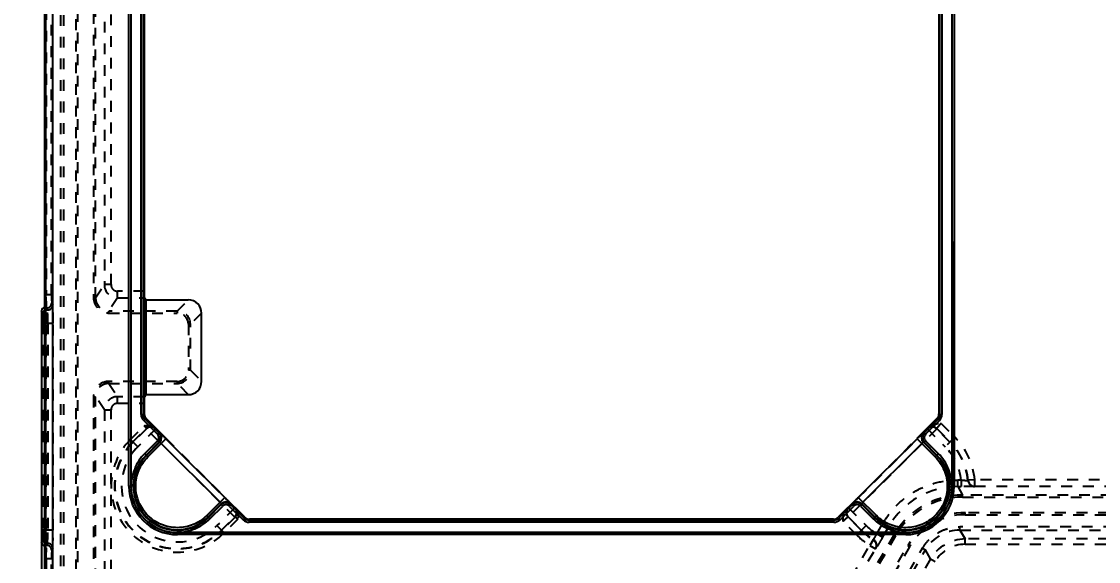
# Model space of a CAD drawing. Header units: millimetres. Extents: x -1265 to 1982, y -12197 to 1934.
# Drawn here: x -122.9 to 39.8, y -106.5 to -24.9 of the extents above; entities that cross this region are included whole.
import ezdxf

# ---------------------------------------------------------------- set-up
doc = ezdxf.new("R2010")
doc.units = ezdxf.units.MM
doc.header["$LTSCALE"] = 16.335
doc.header["$PDMODE"] = 3
doc.header["$PDSIZE"] = 0.3125
doc.linetypes.add('HIDDEN', pattern=[0.2, 0.1, -0.1])
doc.layers.get('0').update_dxf_attribs({"linetype": 'CONTINUOUS'})
doc.layers.get('Defpoints').update_dxf_attribs({"linetype": 'CONTINUOUS'})
doc.layers.add('DEFAULT_2', color=8, linetype='HIDDEN')
doc.styles.get("Standard").update_dxf_attribs({"font": 'txt', "width": 0.8})
doc.dimstyles.new('11', dxfattribs={"dimtxt": 8, "dimasz": 8, "dimexe": 0, "dimexo": 0, "dimgap": 0, "dimtad": 0, "dimdsep": 46, "dimtxsty": 'Standard', "dimcen": 0, "dimclrd": 4, "dimclre": 4, "dimclrt": 6, "dimazin": 0, "dimtp": 0.01, "dimtm": 0.01, "dimtfac": 1, "dimtofl": 0, "dimtmove": 0, "dimatfit": 3, "dimfxl": 0, "dimtolj": 1, "dimarcsym": 0})

# ---------------------------------------------------------------- blocks, each defined once
blk = doc.blocks.new('*D79')
at = {"color": 4, "lineweight": -2}
for p, q in [((-41.72, 283.87), (-159.31, 283.87)), ((-159.31, 275.87), (-159.31, 57.15)), ((-159.31, -114.13), (-159.31, 41.15)), ((-36.24, -122.13), (-159.31, -122.13))]:
    blk.add_line(p, q, dxfattribs=at)
at = {"color": 4}
for points in [[(-160.64, 275.87), (-157.98, 275.87), (-159.31, 283.87)], [(-160.64, -114.13), (-157.98, -114.13), (-159.31, -122.13)]]:
    blk.add_solid(points, dxfattribs=at)
at = {"layer": 'Defpoints', "color": 0}
for p in [(-41.72, 283.87), (-159.31, -122.13), (-36.24, -122.13)]:
    blk.add_point(p, dxfattribs=at)
at = {"color": 6, "insert": (-159.31, 49.15), "char_height": 8, "attachment_point": 5, "rotation": 90}
blk.add_mtext('\\A1;406', dxfattribs=at)
blk = doc.blocks.new('*D376')
at = {"color": 4, "lineweight": -2}
for p, q in [((302.18, 15.45), (302.18, -191.49)), ((-119.82, -87.6), (-119.82, -191.49)), ((-111.82, -191.49), (24.61, -191.49)), ((294.18, -191.49), (41.68, -191.49))]:
    blk.add_line(p, q, dxfattribs=at)
at = {"color": 4}
for points in [[(-111.82, -190.15), (-111.82, -192.82), (-119.82, -191.49)], [(294.18, -190.15), (294.18, -192.82), (302.18, -191.49)]]:
    blk.add_solid(points, dxfattribs=at)
at = {"layer": 'Defpoints', "color": 0}
for p in [(302.18, 15.45), (-119.82, -87.6), (-119.82, -191.49)]:
    blk.add_point(p, dxfattribs=at)
at = {"color": 6, "insert": (33.14, -191.49), "char_height": 8, "attachment_point": 5}
blk.add_mtext('\\A1;422', dxfattribs=at)

msp = doc.modelspace()

# ---------------------------------------------------------------- linework, layer by layer
at = {"color": 7, "linetype": 'Continuous'}
for p, q in [((-119.323, -115.132), (-119.323, 276.873)), ((-119.191, -115), (-119.191, 276.741)), ((-118.192, 276.741), (-118.192, -115)), ((-106.647, -95.13), (-106.647, 14.87)), ((-106.348, 14.87), (-106.348, -95.13)), ((-106.308, -95.187), (-106.308, 14.928)), ((17.662, 14.928), (17.663, -95.187)), ((17.702, -95.13), (17.702, 14.87)), ((18.002, 14.87), (18.002, -95.13)), ((-104.787, -84.284), (-104.787, 4.024)), ((-104.487, 4.024), (-104.487, -84.284)), ((-104.323, 3.956), (-104.323, -84.216)), ((15.677, 3.956), (15.677, -84.216)), ((15.842, -84.284), (15.842, 4.024)), ((16.141, 4.024), (16.141, -84.284)), ((-104.096, -66.97), (-104.306, -66.655)), ((-104.096, -66.97), (-104.096, -81.289)), ((-104.096, -66.97), (-97.663, -66.97)), ((-119.823, -68.63), (-119.823, -103.63)), ((-95.663, -79.29), (-95.663, -68.969)), ((-104.096, -81.289), (-104.306, -81.604)), ((-104.096, -81.289), (-97.663, -81.289)), ((-104.787, -84.284), (-104.487, -84.284)), ((-104.487, -84.284), (-104.323, -84.216)), ((15.677, -84.216), (15.842, -84.284)), ((15.842, -84.284), (16.141, -84.284)), ((-104.195, -84.991), (-104.407, -85.203)), ((-104.407, -85.203), (-102.32, -87.289)), ((-104.195, -84.991), (-104.03, -84.922)), ((-104.195, -84.991), (-102.108, -87.077)), ((-101.014, -87.939), (-104.03, -84.922)), ((15.384, -84.922), (12.368, -87.939)), ((13.463, -87.077), (15.549, -84.991)), ((13.675, -87.289), (15.761, -85.203)), ((15.384, -84.922), (15.549, -84.991)), ((15.761, -85.203), (15.549, -84.991)), ((-102.32, -87.289), (-102.108, -87.077)), ((-101.989, -87.077), (-102.108, -87.077)), ((13.463, -87.077), (13.343, -87.077)), ((13.463, -87.077), (13.675, -87.289)), ((-102.32, -88.278), (-104.247, -90.205)), ((-102.108, -88.49), (-104.035, -90.417)), ((-103.976, -90.477), (-101.989, -88.49)), ((-101.039, -87.965), (-103.778, -90.703)), ((-102.108, -88.49), (-102.32, -88.278)), ((-101.989, -88.49), (-102.108, -88.49)), ((-101.746, -88.671), (-92.864, -97.553)), ((-101.039, -87.964), (-92.157, -96.846)), ((3.512, -96.846), (12.394, -87.964)), ((4.219, -97.553), (13.1, -88.671)), ((12.393, -87.965), (15.118, -90.689)), ((13.463, -88.49), (13.343, -88.49)), ((13.343, -88.49), (15.33, -90.477)), ((13.675, -88.278), (13.463, -88.49)), ((15.39, -90.417), (13.463, -88.49)), ((15.614, -90.217), (13.675, -88.278)), ((-104.247, -90.205), (-103.764, -90.689)), ((15.118, -90.689), (15.602, -90.205)), ((-106.647, -95.13), (-106.323, -95.13)), ((17.677, -95.13), (18.002, -95.13)), ((-92.158, -96.846), (-94.882, -99.57)), ((-89.116, -99.837), (-92.132, -96.821)), ((3.486, -96.821), (0.47, -99.837)), ((3.512, -96.846), (6.251, -99.585)), ((-92.683, -97.796), (-94.67, -99.782)), ((-94.61, -99.842), (-92.683, -97.915)), ((-94.41, -100.066), (-92.471, -98.127)), ((-92.683, -97.915), (-92.683, -97.796)), ((-92.471, -98.127), (-92.683, -97.915)), ((-91.27, -97.915), (-91.482, -98.127)), ((-91.482, -98.127), (-89.396, -100.213)), ((-91.27, -97.915), (-91.27, -97.796)), ((-91.27, -97.915), (-89.184, -100.001)), ((0.538, -100.001), (2.624, -97.915)), ((0.75, -100.213), (2.836, -98.127)), ((2.624, -97.796), (2.624, -97.915)), ((2.836, -98.127), (2.624, -97.915)), ((4.038, -97.915), (3.826, -98.127)), ((3.826, -98.127), (5.753, -100.054)), ((6.024, -99.782), (4.038, -97.796)), ((4.038, -97.796), (4.038, -97.915)), ((4.038, -97.915), (5.965, -99.842)), ((-94.882, -99.57), (-94.398, -100.054)), ((-89.396, -100.213), (-89.184, -100.001)), ((-89.116, -99.837), (-89.184, -100.001)), ((-88.409, -100.13), (-88.477, -100.294)), ((-88.477, -100.294), (-88.477, -100.594)), ((-88.477, -100.294), (-0.169, -100.294)), ((-0.169, -100.594), (-88.477, -100.594)), ((-0.237, -100.13), (-88.409, -100.13)), ((-0.237, -100.13), (-0.169, -100.294)), ((-0.169, -100.594), (-0.169, -100.294)), ((0.47, -99.837), (0.538, -100.001)), ((0.538, -100.001), (0.75, -100.213)), ((5.753, -100.054), (6.236, -99.57)), ((10.735, -102.115), (-99.381, -102.115)), ((-99.323, -102.13), (-99.323, -102.454)), ((-99.323, -102.155), (10.677, -102.155)), ((10.677, -102.454), (-99.323, -102.454)), ((10.677, -102.454), (10.677, -102.13))]:
    msp.add_line(p, q, dxfattribs=at)
for centre, radius, start, end in [((-119.323, -68.629), 0.5, 89.97034, 180.03772), ((-97.662, -68.969), 1.999, 359.99434, 90.00566), ((-97.662, -79.29), 1.999, 269.99432, 0.00568), ((-103.488, -84.284), 1.299, 179.9954, 225.0046), ((14.843, -84.284), 1.299, 314.9954, 0.0046), ((-102.815, -87.784), 0.699, 314.98555, 45.01445), ((-102.815, -87.784), 0.999, 314.99769, 45.00231), ((-102.698, -87.784), 1.001, 315.08419, 44.91582), ((14.052, -87.784), 1.001, 135.08418, 224.91581), ((14.169, -87.784), 0.999, 134.99769, 225.00231), ((14.169, -87.784), 0.699, 134.98555, 225.01445), ((-99.323, -95.13), 6.664, 135, 315), ((-99.323, -95.13), 6.58, 135, 315), ((10.677, -95.13), 6.664, 225, 45), ((10.677, -95.13), 6.58, 225, 45), ((-99.323, -95.13), 7.325, 180, 270), ((-99.323, -95.13), 7.025, 180, 270), ((-99.323, -95.13), 7, 180, 270), ((10.677, -95.13), 7.325, 270, 360), ((10.677, -95.13), 7.025, 270, 360), ((10.677, -95.13), 7, 270, 360), ((-91.977, -98.504), 1.001, 45.08418, 134.91581), ((3.331, -98.504), 1.001, 45.08415, 134.91582), ((-91.977, -98.622), 0.999, 44.99769, 135.00231), ((-91.977, -98.622), 0.699, 44.98555, 135.01445), ((3.331, -98.622), 0.999, 44.99765, 135.00231), ((3.331, -98.622), 0.699, 44.98555, 135.01445), ((-88.477, -99.295), 1.299, 224.9954, 270.0046), ((-0.169, -99.295), 1.299, 269.9954, 315.0046), ((-119.323, -103.63), 0.5, 179.96226, 270.02968)]:
    msp.add_arc(centre, radius, start, end, dxfattribs=at)
for centre, major_axis, start_param, end_param in [((-103.322, -84.215), (0.925, 0.383), 2.7491459, 3.5340394), ((14.677, -84.215), (0.925, -0.383), -0.3924468, 0.3924468), ((-88.408, -99.129), (0.383, 0.925), -3.5340394, -2.7491459), ((-0.237, -99.129), (-0.383, 0.925), -3.5340394, -2.7491459)]:
    msp.add_ellipse(centre, major_axis=major_axis, ratio=0.9992864, start_param=start_param, end_param=end_param, dxfattribs=at)
for points, knots in [([(-104.323, -65.656), (-104.323, -65.781), (-104.322, -65.964), (-104.32, -66.196), (-104.318, -66.345), (-104.315, -66.467), (-104.315, -66.561), (-104.307, -66.618), (-104.31, -66.649), (-104.306, -66.655)], [0, 0, 0, 0, 0.376167, 0.5474961, 0.697867, 0.8222763, 0.916038, 0.9759889, 1, 1, 1, 1]), ([(-104.306, -81.604), (-104.31, -81.611), (-104.307, -81.641), (-104.315, -81.698), (-104.315, -81.792), (-104.318, -81.914), (-104.32, -82.063), (-104.322, -82.296), (-104.323, -82.478), (-104.323, -82.604)], [0, 0, 0, 0, 0.0240105, 0.0839601, 0.1777211, 0.3021293, 0.4525003, 0.623831, 1, 1, 1, 1]), ([(-104.195, -84.991), (-104.286, -84.899), (-104.434, -84.676), (-104.487, -84.414), (-104.487, -84.284)], [0, 0, 0, 0, 0.4999993, 1, 1, 1, 1]), ([(15.842, -84.284), (15.842, -84.414), (15.788, -84.676), (15.641, -84.899), (15.549, -84.991)], [0, 0, 0, 0, 0.5000007, 1, 1, 1, 1]), ([(-101.989, -87.077), (-101.978, -87.077), (-101.947, -87.107), (-101.886, -87.15), (-101.796, -87.234), (-101.679, -87.342), (-101.539, -87.475), (-101.322, -87.684), (-101.154, -87.85), (-101.039, -87.964)], [0, 0, 0, 0, 0.0258523, 0.0868302, 0.1813394, 0.3057236, 0.4555944, 0.6255905, 1, 1, 1, 1]), ([(12.394, -87.964), (12.508, -87.85), (12.676, -87.684), (12.893, -87.475), (13.033, -87.342), (13.15, -87.234), (13.241, -87.15), (13.302, -87.107), (13.332, -87.077), (13.343, -87.077)], [0, 0, 0, 0, 0.3744065, 0.5444056, 0.694283, 0.8186704, 0.9131787, 0.9741514, 1, 1, 1, 1]), ([(-101.989, -88.49), (-101.98, -88.485), (-101.943, -88.506), (-101.894, -88.538), (-101.822, -88.599), (-101.772, -88.645), (-101.746, -88.671)], [0, 0, 0, 0, 0.1048814, 0.3275666, 0.6378648, 1, 1, 1, 1]), ([(13.1, -88.671), (13.126, -88.645), (13.176, -88.599), (13.248, -88.538), (13.298, -88.506), (13.334, -88.485), (13.343, -88.49)], [0, 0, 0, 0, 0.3621352, 0.6724334, 0.8951186, 1, 1, 1, 1]), ([(-104.247, -90.205), (-104.573, -90.53), (-105.161, -91.247), (-105.808, -92.477), (-106.208, -93.805), (-106.308, -94.727), (-106.308, -95.187)], [0, 0, 0, 0, 0.2499745, 0.4998997, 0.7501169, 1, 1, 1, 1]), ([(-94.882, -99.57), (-95.459, -100.148), (-96.857, -101.083), (-99.317, -101.572), (-101.781, -101.086), (-103.871, -99.693), (-105.27, -97.608), (-105.766, -95.145), (-105.283, -92.684), (-104.355, -91.281), (-103.778, -90.703)], [0, 0, 0, 0, 0.1250275, 0.2500112, 0.3750097, 0.5000018, 0.6249935, 0.7499956, 0.8749698, 1, 1, 1, 1]), ([(15.118, -90.689), (15.695, -91.266), (16.631, -92.663), (17.12, -95.124), (16.633, -97.588), (15.241, -99.678), (13.155, -101.077), (10.693, -101.573), (8.231, -101.09), (6.828, -100.162), (6.251, -99.585)], [0, 0, 0, 0, 0.1250275, 0.2500112, 0.3750097, 0.5000018, 0.6249935, 0.7499956, 0.8749698, 1, 1, 1, 1]), ([(17.663, -95.187), (17.662, -94.729), (17.563, -93.81), (17.165, -92.485), (16.523, -91.258), (15.938, -90.541), (15.614, -90.217)], [0, 0, 0, 0, 0.2498864, 0.5000832, 0.7500352, 1, 1, 1, 1]), ([(-92.864, -97.553), (-92.838, -97.579), (-92.792, -97.628), (-92.731, -97.701), (-92.699, -97.75), (-92.678, -97.787), (-92.683, -97.796)], [0, 0, 0, 0, 0.3621352, 0.6724334, 0.8951186, 1, 1, 1, 1]), ([(-92.157, -96.846), (-92.043, -96.961), (-91.877, -97.129), (-91.668, -97.346), (-91.535, -97.485), (-91.428, -97.603), (-91.344, -97.693), (-91.3, -97.754), (-91.27, -97.784), (-91.27, -97.796)], [0, 0, 0, 0, 0.3744065, 0.5444056, 0.694283, 0.8186704, 0.9131787, 0.9741514, 1, 1, 1, 1]), ([(2.624, -97.796), (2.624, -97.784), (2.654, -97.754), (2.698, -97.693), (2.782, -97.603), (2.889, -97.485), (3.022, -97.346), (3.231, -97.129), (3.397, -96.961), (3.512, -96.846)], [0, 0, 0, 0, 0.0258522, 0.0868298, 0.1813389, 0.3057231, 0.4555941, 0.6255902, 1, 1, 1, 1]), ([(4.038, -97.796), (4.032, -97.787), (4.054, -97.75), (4.085, -97.701), (4.146, -97.628), (4.193, -97.579), (4.219, -97.553)], [0, 0, 0, 0, 0.1048814, 0.3275666, 0.6378648, 1, 1, 1, 1]), ([(-99.381, -102.115), (-98.922, -102.115), (-98.003, -102.016), (-96.678, -101.617), (-95.451, -100.975), (-94.735, -100.39), (-94.41, -100.066)], [0, 0, 0, 0, 0.2498864, 0.5000832, 0.7500352, 1, 1, 1, 1]), ([(-88.477, -100.294), (-88.607, -100.294), (-88.869, -100.241), (-89.092, -100.093), (-89.184, -100.001)], [0, 0, 0, 0, 0.5000007, 1, 1, 1, 1]), ([(0.538, -100.001), (0.446, -100.093), (0.223, -100.241), (-0.039, -100.294), (-0.169, -100.294)], [0, 0, 0, 0, 0.5000007, 1, 1, 1, 1]), ([(5.753, -100.054), (6.078, -100.38), (6.794, -100.968), (8.024, -101.615), (9.353, -102.015), (10.275, -102.115), (10.735, -102.115)], [0, 0, 0, 0, 0.2499745, 0.4998997, 0.7501169, 1, 1, 1, 1])]:
    msp.add_open_spline(points, degree=3, knots=knots, dxfattribs=at)
at = {"layer": 'DEFAULT_2', "color": 8, "linetype": 'HIDDEN'}
for p, q in [((-116.952, 201.501), (-116.952, -113.76)), ((-116.453, -113.76), (-116.453, 201.501)), ((-114.639, 200.887), (-114.639, -113.146)), ((-114.339, -113.138), (-114.339, 200.879)), ((-119.109, 159.939), (-119.109, -66.198)), ((-118.309, -66.198), (-118.309, 159.939)), ((-111.976, 74.4), (-111.976, -66.659)), ((-111.676, -66.659), (-111.676, 74.4)), ((-109.34, -64.656), (-109.34, 51.207)), ((-110.34, 50.208), (-110.34, -64.656)), ((-111.676, -66.659), (-110.34, -64.656)), ((-109.34, -64.656), (-110.34, -64.656)), ((-118.309, -66.198), (-119.323, -66.198)), ((-111.676, -66.659), (-111.976, -66.659)), ((-108.34, -66.655), (-109.676, -68.659)), ((-108.34, -66.655), (-108.34, -65.656)), ((-104.323, -65.656), (-108.34, -65.656)), ((-108.34, -66.655), (-104.306, -66.655)), ((-119.323, -68.13), (-119.272, -68.197)), ((-119.289, -68.197), (-119.139, -68.499)), ((-119.289, -68.197), (-119.089, -68.197)), ((-118.938, -68.499), (-119.089, -68.197)), ((-118.289, -67.398), (-118.138, -67.699)), ((-99.352, -68.659), (-97.663, -66.97)), ((-119.638, -68.999), (-119.823, -68.63)), ((-118.938, -68.499), (-119.139, -68.499)), ((-109.676, -68.959), (-109.676, -68.659)), ((-99.352, -68.659), (-109.676, -68.659)), ((-109.676, -68.959), (-99.352, -68.959)), ((-99.352, -68.659), (-99.352, -68.959)), ((-95.663, -68.969), (-97.352, -70.659)), ((-119.613, -70.498), (-119.613, -101.762)), ((-119.613, -70.498), (-118.091, -70.498)), ((-119.113, -101.762), (-119.113, -70.498)), ((-118.891, -70.498), (-118.891, -101.762)), ((-118.091, -101.762), (-118.091, -70.497)), ((-97.652, -70.659), (-97.652, -77.601)), ((-97.652, -70.659), (-97.352, -70.659)), ((-97.352, -77.601), (-97.352, -70.659)), ((-97.352, -77.601), (-97.652, -77.601)), ((-97.352, -77.601), (-95.663, -79.29)), ((-109.676, -79.6), (-109.676, -79.3)), ((-99.352, -79.3), (-109.676, -79.3)), ((-109.676, -79.6), (-108.34, -81.604)), ((-109.676, -79.6), (-99.352, -79.6)), ((-99.352, -79.3), (-99.352, -79.6)), ((-97.663, -81.289), (-99.352, -79.6)), ((-111.976, -81.6), (-111.976, -112.483)), ((-111.976, -81.6), (-111.676, -81.6)), ((-110.34, -83.604), (-111.676, -81.6)), ((-111.676, -112.483), (-111.676, -81.6)), ((-108.34, -82.604), (-108.34, -81.604)), ((-104.306, -81.604), (-108.34, -81.604)), ((-108.34, -82.604), (-104.323, -82.604)), ((-110.34, -83.604), (-110.34, -111.147)), ((-110.34, -83.604), (-109.34, -83.604)), ((-109.34, -111.147), (-109.34, -83.604)), ((-106.393, -88.082), (-104.315, -86.004)), ((16.01, -85.662), (18.078, -87.729)), ((-106.028, -88.424), (-103.997, -86.393)), ((-103.997, -86.469), (-105.99, -88.462)), ((-102.584, -86.469), (-105.293, -89.179)), ((-103.997, -86.469), (-103.997, -86.393)), ((-90.662, -99.804), (-103.997, -86.469)), ((-102.584, -86.469), (-102.584, -86.393)), ((-90.662, -98.391), (-102.584, -86.469)), ((13.938, -86.469), (2.017, -98.391)), ((15.351, -86.469), (2.017, -99.804)), ((13.938, -86.417), (13.938, -86.469)), ((13.938, -86.469), (16.638, -89.169)), ((15.351, -86.417), (17.371, -88.436)), ((15.351, -86.417), (15.351, -86.469)), ((17.344, -88.462), (15.351, -86.469)), ((18.078, -87.729), (16.638, -89.169)), ((-105.283, -89.169), (-106.382, -88.071)), ((-101.014, -87.939), (-92.132, -96.821)), ((3.486, -96.821), (12.368, -87.939)), ((19.055, -94.199), (18.526, -94.199)), ((18.526, -95.199), (18.526, -94.199)), ((19.055, -94.199), (19.055, -95.199)), ((20.102, -94.241), (20.066, -94.258)), ((21.097, -94.147), (20.102, -94.241)), ((59.561, -94.147), (21.097, -94.147)), ((21.097, -95.147), (21.097, -94.147)), ((18.526, -95.199), (19.055, -95.199)), ((18.526, -95.199), (19.267, -96.483)), ((21.097, -95.147), (21.061, -95.166)), ((21.097, -95.147), (58.561, -95.147)), ((58.088, -96.483), (19.267, -96.483)), ((19.267, -96.783), (19.267, -96.483)), ((19.267, -96.783), (58.088, -96.783)), ((-90.662, -98.391), (-93.362, -101.09)), ((-90.586, -98.391), (-90.662, -98.391)), ((2.017, -98.391), (1.964, -98.391)), ((2.017, -98.391), (4.717, -101.09)), ((19.65, -99.146), (19.64, -99.13)), ((57.705, -99.146), (19.65, -99.146)), ((19.65, -99.445), (19.65, -99.146)), ((-92.656, -101.797), (-90.662, -99.804)), ((-90.586, -99.804), (-92.617, -101.835)), ((-90.197, -100.121), (-92.264, -102.189)), ((-90.586, -99.804), (-90.662, -99.804)), ((3.277, -102.53), (1.21, -100.463)), ((3.983, -101.823), (1.964, -99.804)), ((2.017, -99.804), (1.964, -99.804)), ((2.017, -99.804), (4.01, -101.797)), ((6.318, -102.345), (7.269, -100.698)), ((7.269, -100.698), (8.135, -101.198)), ((19.65, -99.445), (57.705, -99.445)), ((-118.091, -101.762), (-119.613, -101.762)), ((-92.264, -102.189), (-93.362, -101.09)), ((4.717, -101.09), (3.277, -102.53)), ((7.184, -102.845), (6.318, -102.345)), ((7.184, -102.845), (8.135, -101.198)), ((8.876, -102.482), (8.135, -101.198)), ((58.505, -101.259), (18.85, -101.259)), ((18.85, -101.759), (18.85, -101.259)), ((18.85, -101.759), (58.505, -101.759)), ((18.85, -101.759), (19.633, -103.116)), ((-119.823, -103.63), (-119.638, -103.261)), ((-119.272, -104.062), (-119.323, -104.13)), ((-119.139, -103.761), (-119.289, -104.062)), ((-119.089, -104.062), (-119.289, -104.062)), ((-119.139, -103.761), (-118.938, -103.761)), ((-119.089, -104.062), (-118.938, -103.761)), ((0.887, -111.647), (5.255, -104.081)), ((8.876, -102.482), (2.524, -113.483)), ((9.136, -102.632), (2.784, -113.633)), ((5.773, -103.227), (5.255, -104.081)), ((5.255, -104.081), (6.121, -104.581)), ((5.806, -103.203), (5.773, -103.227)), ((8.876, -102.482), (9.136, -102.632)), ((57.722, -103.116), (19.633, -103.116)), ((19.633, -103.916), (19.633, -103.116)), ((19.633, -103.916), (57.721, -103.916)), ((-118.138, -104.56), (-118.289, -104.862)), ((1.753, -112.147), (6.121, -104.581)), ((4.63, -115.13), (10.981, -104.129)), ((11.25, -104.295), (4.899, -115.296)), ((6.156, -104.559), (6.121, -104.581)), ((6.293, -116.51), (13.221, -104.509)), ((6.725, -116.76), (13.654, -104.759)), ((10.991, -104.145), (10.981, -104.129)), ((10.991, -104.145), (11.25, -104.295)), ((13.221, -104.509), (13.654, -104.759)), ((14.437, -106.116), (13.654, -104.759)), ((-119.323, -106.061), (-118.309, -106.061)), ((-119.109, -106.061), (-119.109, -115.117)), ((-118.309, -115.117), (-118.309, -106.061)), ((14.437, -106.116), (7.509, -118.116)), ((14.437, -106.116), (15.13, -106.515))]:
    msp.add_line(p, q, dxfattribs=at)
for centre, radius, start, end in [((-108.34, -64.655), 2, 180.01308, 269.98692), ((-108.34, -64.656), 1, 179.98912, 269.99997), ((-109.676, -66.66), 2.299, 179.98325, 269.99709), ((-109.676, -66.66), 1.999, 179.98194, 270.00388), ((-119.089, -67.397), 0.8, 270.02902, 359.94479), ((-118.938, -67.699), 0.8, 270.02902, 359.94479), ((-119.138, -68.999), 0.5, 89.99993, 179.96473), ((-99.352, -70.659), 1.999, 0.00039, 89.99961), ((-99.352, -70.658), 1.699, 359.98821, 90.01179), ((-99.352, -77.601), 1.999, 270.00039, 359.99961), ((-99.352, -77.601), 1.699, 269.98821, 0.01179), ((-109.676, -81.6), 2.299, 90.00376, 180.01586), ((-109.676, -81.599), 1.999, 89.99612, 180.01806), ((-108.34, -83.604), 2, 90.01308, 179.98692), ((-108.34, -83.604), 1, 90.00003, 180.01088), ((-103.29, -87.101), 1.001, 45.08418, 134.91581), ((-103.29, -87.178), 1.001, 45.06677, 134.93323), ((14.645, -87.125), 1.001, 45.08419, 134.91582), ((14.645, -87.178), 1.001, 45.06677, 134.93323), ((10.677, -95.13), 10.466, 5.38784, 45), ((-99.323, -95.13), 9.983, 135.09252, 315), ((-99.323, -95.13), 9.483, 135, 315), ((-99.323, -95.13), 9.429, 135, 315), ((-99.323, -95.13), 8.43, 135.09273, 315), ((10.677, -95.13), 8.43, 6.33639, 45), ((10.677, -95.13), 9.429, 5.30415, 45), ((10.677, -95.13), 9.466, 5.38784, 45), ((21.062, -94.165), 1, 185.32627, 269.94907), ((21.097, -94.147), 1, 185.39199, 269.96692), ((18.525, -107.197), 11.998, 89.99825, 150.00175), ((19.266, -108.481), 11.998, 89.99951, 150.00049), ((19.266, -108.48), 11.698, 89.99908, 150.00092), ((-91.371, -99.097), 1.001, 315.06678, 44.93322), ((-91.295, -99.097), 1.001, 315.08419, 44.91582), ((2.673, -99.097), 1.001, 135.08418, 224.91581), ((2.725, -99.097), 1.001, 135.06678, 224.93322), ((19.649, -109.144), 9.998, 89.99957, 150.00043), ((19.649, -109.144), 9.698, 89.99908, 150.00092), ((10.677, -95.13), 9.466, 225, 238.79792), ((10.677, -95.13), 9.429, 225, 238.89623), ((10.677, -95.13), 8.43, 225, 238.86352), ((18.849, -107.758), 5.999, 89.99825, 150.00175), ((-119.138, -103.261), 0.5, 180.03525, 270.00009), ((-119.089, -104.863), 0.8, 0.05521, 89.97098), ((-118.938, -104.561), 0.8, 0.05521, 89.97098), ((10.677, -95.13), 10.466, 225, 238.79792), ((5.255, -104.082), 1, 328.798, 58.79148), ((5.289, -104.059), 1, 330.05423, 58.86877), ((19.633, -109.115), 5.999, 90.00077, 149.99923), ((19.633, -109.115), 5.199, 89.9991, 150.0009)]:
    msp.add_arc(centre, radius, start, end, dxfattribs=at)
msp.add_ellipse((19.642, -109.131), major_axis=(-5.001, 8.662), ratio=0.9997969, start_param=-0.5235139, end_param=0.5235139, dxfattribs=at)
for points, knots in [([(-119.272, -68.197), (-119.276, -68.193), (-119.278, -68.175), (-119.283, -68.142), (-119.288, -68.09), (-119.295, -67.986), (-119.302, -67.817), (-119.309, -67.571), (-119.315, -67.275), (-119.321, -66.812), (-119.323, -66.448), (-119.323, -66.199)], [0, 0, 0, 0, 0.0083335, 0.0255763, 0.0516699, 0.086449, 0.1809104, 0.3052951, 0.4552122, 0.6253092, 1, 1, 1, 1]), ([(-119.089, -68.197), (-119.094, -68.181), (-119.091, -68.123), (-119.099, -68.003), (-119.1, -67.816), (-119.104, -67.571), (-119.106, -67.274), (-119.108, -66.811), (-119.109, -66.448), (-119.109, -66.198)], [0, 0, 0, 0, 0.0251493, 0.0859901, 0.1805178, 0.3049992, 0.4550263, 0.625209, 1, 1, 1, 1]), ([(-118.309, -66.198), (-118.309, -66.348), (-118.308, -66.566), (-118.306, -66.844), (-118.304, -67.022), (-118.3, -67.168), (-118.299, -67.281), (-118.292, -67.352), (-118.294, -67.388), (-118.289, -67.398)], [0, 0, 0, 0, 0.3745727, 0.5448131, 0.6948716, 0.8187432, 0.91285, 0.9742304, 1, 1, 1, 1]), ([(-118.091, -70.497), (-118.091, -70.148), (-118.092, -69.639), (-118.098, -68.991), (-118.104, -68.576), (-118.111, -68.232), (-118.117, -67.995), (-118.124, -67.85), (-118.128, -67.777), (-118.133, -67.73), (-118.135, -67.706), (-118.138, -67.699)], [0, 0, 0, 0, 0.3747137, 0.5448589, 0.6948551, 0.8193161, 0.9138358, 0.9486241, 0.974696, 0.9918666, 1, 1, 1, 1]), ([(-119.613, -70.498), (-119.613, -70.31), (-119.614, -70.038), (-119.617, -69.691), (-119.62, -69.468), (-119.625, -69.284), (-119.626, -69.143), (-119.635, -69.055), (-119.633, -69.01), (-119.638, -68.999)], [0, 0, 0, 0, 0.3747513, 0.5448928, 0.6948669, 0.8193193, 0.9138431, 0.9747214, 1, 1, 1, 1]), ([(-119.113, -70.498), (-119.113, -70.248), (-119.114, -69.885), (-119.117, -69.422), (-119.12, -69.125), (-119.125, -68.88), (-119.126, -68.692), (-119.135, -68.574), (-119.133, -68.515), (-119.139, -68.499)], [0, 0, 0, 0, 0.3747661, 0.5449376, 0.6949552, 0.81943, 0.913958, 0.9748114, 1, 1, 1, 1]), ([(-118.891, -70.498), (-118.891, -70.248), (-118.892, -69.885), (-118.898, -69.422), (-118.904, -69.126), (-118.911, -68.88), (-118.917, -68.712), (-118.924, -68.608), (-118.927, -68.556), (-118.933, -68.522), (-118.935, -68.503), (-118.938, -68.499)], [0, 0, 0, 0, 0.3744075, 0.5445777, 0.6945818, 0.8184219, 0.9125297, 0.9475141, 0.9739679, 0.9915466, 1, 1, 1, 1]), ([(-104.315, -86.004), (-104.024, -85.954), (-103.576, -85.89), (-102.996, -86.039), (-102.745, -86.208), (-102.641, -86.312)], [0, 0, 0, 0, 0.4998583, 0.7501064, 1, 1, 1, 1]), ([(-103.997, -86.393), (-103.995, -86.388), (-104.001, -86.37), (-104.016, -86.344), (-104.044, -86.304), (-104.099, -86.234), (-104.19, -86.131), (-104.27, -86.048), (-104.315, -86.004)], [0, 0, 0, 0, 0.0319728, 0.095322, 0.1897576, 0.3129466, 0.6299434, 1, 1, 1, 1]), ([(14.117, -86.19), (14.091, -86.219), (14.046, -86.27), (13.988, -86.338), (13.957, -86.383), (13.938, -86.408), (13.938, -86.417)], [0, 0, 0, 0, 0.405752, 0.7101765, 0.908577, 1, 1, 1, 1]), ([(14.117, -86.19), (14.236, -86.071), (14.519, -85.877), (15.164, -85.67), (15.675, -85.662), (16.01, -85.662)], [0, 0, 0, 0, 0.2497641, 0.4999241, 1, 1, 1, 1]), ([(16.01, -85.662), (15.922, -85.75), (15.795, -85.881), (15.637, -86.05), (15.538, -86.161), (15.459, -86.254), (15.399, -86.328), (15.368, -86.377), (15.348, -86.407), (15.351, -86.417)], [0, 0, 0, 0, 0.3725923, 0.5419941, 0.6914143, 0.8149499, 0.9091613, 0.9713771, 1, 1, 1, 1]), ([(-102.584, -86.393), (-102.584, -86.383), (-102.608, -86.355), (-102.626, -86.329), (-102.641, -86.312)], [0, 0, 0, 0, 0.3032722, 1, 1, 1, 1]), ([(7.269, -100.698), (7.839, -99.721), (9.228, -97.898), (11.953, -95.813), (15.121, -94.496), (17.395, -94.204), (18.526, -94.199)], [0, 0, 0, 0, 0.2499999, 0.5, 0.7500001, 1, 1, 1, 1]), ([(19.055, -94.199), (19.181, -94.213), (19.365, -94.23), (19.6, -94.247), (19.749, -94.256), (19.873, -94.261), (19.969, -94.265), (20.026, -94.26), (20.059, -94.264), (20.066, -94.258)], [0, 0, 0, 0, 0.3757058, 0.5460524, 0.6960426, 0.8197438, 0.9135731, 0.9745647, 1, 1, 1, 1]), ([(21.061, -95.166), (21.056, -95.168), (21.039, -95.169), (20.982, -95.176), (20.866, -95.179), (20.679, -95.185), (20.432, -95.19), (20.134, -95.194), (19.67, -95.198), (19.306, -95.199), (19.055, -95.199)], [0, 0, 0, 0, 0.0080201, 0.0251297, 0.086006, 0.1806793, 0.3053394, 0.4554868, 0.6256641, 1, 1, 1, 1]), ([(-90.505, -98.448), (-90.523, -98.433), (-90.548, -98.415), (-90.576, -98.391), (-90.586, -98.391)], [0, 0, 0, 0, 0.6967332, 1, 1, 1, 1]), ([(-90.505, -98.448), (-90.401, -98.552), (-90.232, -98.803), (-90.083, -99.383), (-90.147, -99.831), (-90.197, -100.121)], [0, 0, 0, 0, 0.2498943, 0.5001422, 1, 1, 1, 1]), ([(1.21, -100.463), (1.21, -100.127), (1.217, -99.617), (1.425, -98.972), (1.618, -98.688), (1.737, -98.57)], [0, 0, 0, 0, 0.5000758, 0.7502356, 1, 1, 1, 1]), ([(1.964, -98.391), (1.955, -98.391), (1.931, -98.409), (1.885, -98.441), (1.818, -98.499), (1.766, -98.544), (1.737, -98.57)], [0, 0, 0, 0, 0.0914226, 0.2898227, 0.5942475, 1, 1, 1, 1]), ([(-90.197, -100.121), (-90.241, -100.077), (-90.324, -99.997), (-90.427, -99.906), (-90.498, -99.851), (-90.537, -99.823), (-90.564, -99.808), (-90.581, -99.801), (-90.586, -99.804)], [0, 0, 0, 0, 0.3700565, 0.6870533, 0.8102425, 0.9046782, 0.9680275, 1, 1, 1, 1]), ([(1.964, -99.804), (1.955, -99.801), (1.925, -99.82), (1.876, -99.851), (1.801, -99.911), (1.708, -99.991), (1.598, -100.09), (1.428, -100.248), (1.298, -100.375), (1.21, -100.463)], [0, 0, 0, 0, 0.028623, 0.0908388, 0.1850502, 0.3085857, 0.4580059, 0.6274077, 1, 1, 1, 1]), ([(-119.638, -103.261), (-119.633, -103.25), (-119.635, -103.204), (-119.626, -103.116), (-119.625, -102.975), (-119.62, -102.791), (-119.617, -102.569), (-119.614, -102.222), (-119.613, -101.949), (-119.613, -101.762)], [0, 0, 0, 0, 0.0252786, 0.0861569, 0.1806807, 0.305133, 0.4551072, 0.6252486, 1, 1, 1, 1]), ([(-119.139, -103.761), (-119.133, -103.745), (-119.135, -103.686), (-119.126, -103.567), (-119.125, -103.38), (-119.12, -103.134), (-119.117, -102.838), (-119.114, -102.375), (-119.113, -102.012), (-119.113, -101.762)], [0, 0, 0, 0, 0.0251886, 0.086042, 0.1805699, 0.3050446, 0.4550621, 0.6252337, 1, 1, 1, 1]), ([(-118.938, -103.761), (-118.935, -103.756), (-118.933, -103.738), (-118.927, -103.704), (-118.924, -103.651), (-118.917, -103.548), (-118.911, -103.379), (-118.904, -103.134), (-118.898, -102.838), (-118.892, -102.375), (-118.891, -102.011), (-118.891, -101.762)], [0, 0, 0, 0, 0.0084534, 0.0260322, 0.0524861, 0.0874705, 0.1815784, 0.3054181, 0.4554214, 0.6255909, 1, 1, 1, 1]), ([(-118.138, -104.56), (-118.135, -104.553), (-118.133, -104.529), (-118.128, -104.482), (-118.124, -104.409), (-118.117, -104.264), (-118.111, -104.027), (-118.104, -103.683), (-118.098, -103.268), (-118.092, -102.62), (-118.091, -102.112), (-118.091, -101.762)], [0, 0, 0, 0, 0.0081335, 0.0253041, 0.0513761, 0.0861643, 0.1806836, 0.3051439, 0.4551392, 0.6252845, 1, 1, 1, 1]), ([(5.806, -103.203), (5.815, -103.2), (5.83, -103.172), (5.866, -103.126), (5.914, -103.045), (5.978, -102.941), (6.053, -102.813), (6.169, -102.613), (6.258, -102.454), (6.318, -102.345)], [0, 0, 0, 0, 0.0260658, 0.0874602, 0.1815159, 0.3053157, 0.4553013, 0.6254795, 1, 1, 1, 1]), ([(13.221, -104.509), (13.506, -104.02), (14.201, -103.109), (15.563, -102.066), (17.147, -101.408), (18.284, -101.262), (18.85, -101.259)], [0, 0, 0, 0, 0.2499999, 0.5, 0.7500001, 1, 1, 1, 1]), ([(-119.323, -106.061), (-119.323, -105.811), (-119.321, -105.448), (-119.315, -104.984), (-119.309, -104.688), (-119.302, -104.442), (-119.295, -104.273), (-119.288, -104.17), (-119.283, -104.118), (-119.278, -104.084), (-119.276, -104.066), (-119.272, -104.062)], [0, 0, 0, 0, 0.3746908, 0.5447877, 0.6947048, 0.8190895, 0.9135509, 0.9483301, 0.9744237, 0.9916665, 1, 1, 1, 1]), ([(-119.109, -106.061), (-119.109, -105.811), (-119.108, -105.448), (-119.106, -104.985), (-119.104, -104.689), (-119.1, -104.443), (-119.099, -104.256), (-119.091, -104.137), (-119.094, -104.078), (-119.089, -104.062)], [0, 0, 0, 0, 0.374791, 0.5449737, 0.6950008, 0.8194822, 0.9140099, 0.9748507, 1, 1, 1, 1]), ([(7.184, -102.845), (7.059, -103.061), (6.877, -103.375), (6.642, -103.774), (6.49, -104.029), (6.362, -104.238), (6.267, -104.4), (6.198, -104.496), (6.17, -104.549), (6.156, -104.559)], [0, 0, 0, 0, 0.374784, 0.5449442, 0.694933, 0.8193916, 0.913908, 0.974761, 1, 1, 1, 1]), ([(-118.289, -104.862), (-118.294, -104.871), (-118.292, -104.908), (-118.299, -104.979), (-118.3, -105.091), (-118.304, -105.238), (-118.306, -105.416), (-118.308, -105.693), (-118.309, -105.911), (-118.309, -106.061)], [0, 0, 0, 0, 0.0257697, 0.08715, 0.1812569, 0.3051285, 0.455187, 0.6254274, 1, 1, 1, 1])]:
    msp.add_open_spline(points, degree=3, knots=knots, dxfattribs=at)

# ---------------------------------------------------------------- dimensions: what is measured, and where the dimension line sits
dim = msp.add_linear_dim(base=(-159.309, -122.13), p1=(-41.721, 283.87), p2=(-36.239, -122.13), angle=90, dimstyle='11')
dim.commit()
dim.dimension.update_dxf_attribs({"geometry": '*D79', "text_midpoint": (-159.309, 49.15), "dimtype": 160})
dim = msp.add_linear_dim(base=(-119.823, -191.487), p1=(302.177, 15.447), p2=(-119.823, -87.596), dimstyle='11', override={"dimfxl": 1.25, "dimarcsym": 1})
dim.commit()
dim.dimension.update_dxf_attribs({"geometry": '*D376', "text_midpoint": (33.144, -191.487), "dimtype": 160})

doc.saveas('drawing.dxf')
